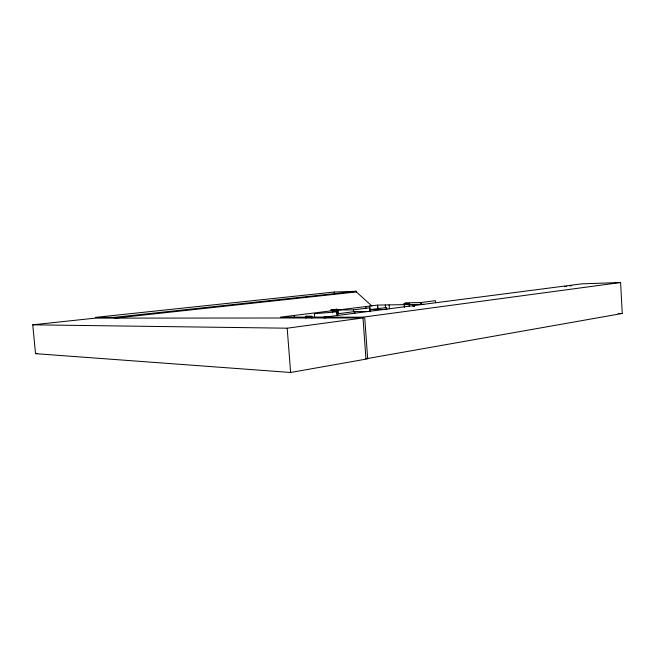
<?xml version="1.0" encoding="UTF-8"?>
<svg xmlns="http://www.w3.org/2000/svg" width="655" height="655" viewBox="0 0 655 655"><rect width="100%" height="100%" fill="white"/><g stroke="black" fill="none" stroke-linecap="round" stroke-linejoin="round"><path stroke-width="0.98" d="M365.94 358.793L622.25 313.483L620.604 282.518L581.845 283.836L323.857 317.233L323.914 317.97L328.974 317.315M32.75 324.815L287.185 328.196L363.001 317.945L95.311 318.133L32.75 324.815L35.526 353.659L290.623 372.482L365.965 359.136L362.944 317.167L323.857 317.233M413.002 306.122L413.42 306.057M413.01 306.229L413.42 306.155M362.944 317.167L620.604 282.518M564.675 286.628L566.698 286.366M569.735 285.973L571.758 285.703M35.526 353.659L37.532 353.397M409.735 303.674L403.963 303.764M311.731 316.791L306.876 316.799M337.12 313.851L354.674 311.608L369.191 311.469M306.081 318.133L306.081 316.168M404.299 307.383L404.348 304.37M404.266 304.313L409.375 304.223L409.211 306.319M330.89 310.11L336.866 309.373M331.258 310.511L336.564 309.856M337.079 311.223L336.932 309.25L330.808 310.011M336.768 309.921L331.283 310.568L336.768 309.921L337.202 315.628M413.411 306.057L414.599 305.934M413.42 306.163L413.96 306M356.385 291.95L114.371 318.199L114.297 317.364L95.335 317.405L334.255 292.032L356.345 291.279L356.385 291.95L371.86 305.991M114.297 317.364L356.345 291.279M413.968 306.106L414.607 306.032M405.134 302.831L420.887 302.544L435.436 300.686L435.567 302.626M403.922 303.879L409.67 303.781M423.826 304.321L377.714 305.074L377.984 308.964M404.094 304.403L409.334 304.288M336.932 309.25L336.957 311.223M353.413 309.856L338.242 310.02L338.545 314.064M618.214 313.508L622.25 313.483M305.926 316.193L311.846 316.152L311.837 318.133M306.515 316.766L311.502 316.758M328.597 317.069L280.414 317.159L377.436 305.124L377.706 309.013M366.227 358.743L367.684 358.817L364.737 317.904M336.916 311.796L332.331 310.855L332.486 312.894M294.193 315.456L294.341 317.388M287.185 328.196L290.623 372.482M314.67 317.593L314.384 313.745L337.055 311.796L337.268 315.841M334.255 292.032L334.304 292.687M354.74 311.592L354.822 313.565M353.553 311.739L353.479 309.84L369.878 307.776L370.165 311.829M385.296 304.952L385.5 307.891M370.468 311.526L370.329 309.602L386.769 309.414L386.581 307.506L370.132 309.61L370.272 311.534M369.69 306.081L369.969 310.003M365.777 306.573L365.916 308.538M389.119 304.894L389.398 308.832M421.018 304.51L420.887 302.544L420.928 304.526"/></g></svg>
